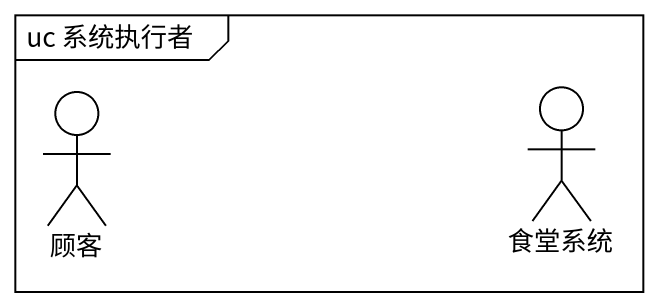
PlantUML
@startuml
mainframe uc 系统执行者
actor 顾客
actor 食堂系统
@enduml
